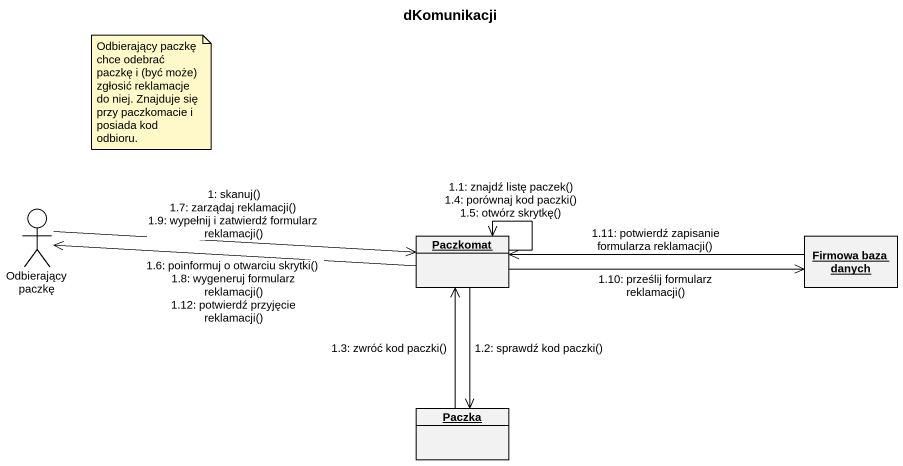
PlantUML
@startuml
title dKomunikacji
allowmixing
hide circle
hide empty members
actor "Odbierający paczkę" as Odbierający_paczkę
object Paczkomat
object "Firmowa baza danych" as Firmowa_baza_danych
object Paczka
Odbierający_paczkę -right-> Paczkomat : 1: skanuj()\n1.7: zarządaj reklamacji()\n1.9: wypełnij i zatwierdź formularz reklamacji()
Paczkomat --> Paczkomat : 1.1: znajdź listę paczek()\n1.4: porównaj kod paczki()\n1.5: otwórz skrytkę()
Paczkomat --> Paczka : 1.2: sprawdź kod paczki()
Paczka -up-> Paczkomat : 1.3: zwróć kod paczki()
Paczkomat -left-> Odbierający_paczkę : 1.6: poinformuj o otwarciu skrytki()\n1.8: wygeneruj formularz reklamacji()\n1.12: potwierdź przyjęcie reklamacji()
Paczkomat -right-> Firmowa_baza_danych : 1.10: prześlij formularz reklamacji()
Firmowa_baza_danych -left-> Paczkomat : 1.11: potwierdź zapisanie formularza reklamacji()
note as N1
  Odbierający paczkę chce odebrać paczkę i (być może) zgłosić reklamacje do niej. Znajduje się przy paczkomacie i posiada kod odbioru.
end note
@enduml
